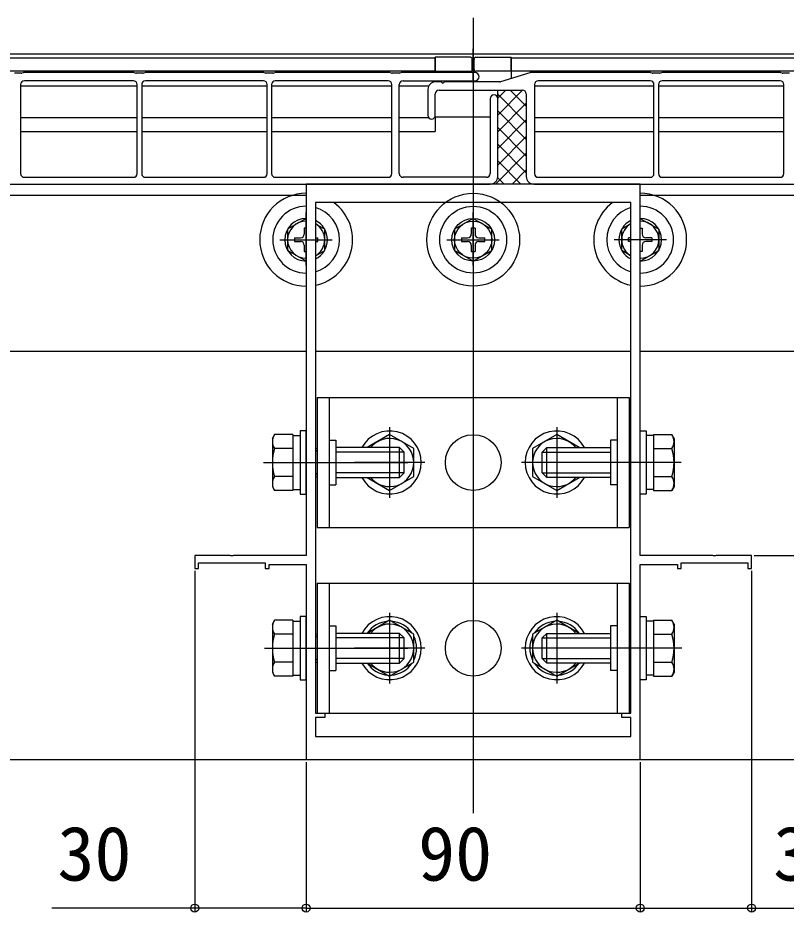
# Model space of a CAD drawing. Units: millimetres, scale not verified. Extents: x -875 to 875, y -1304 to 1298.
# Drawn here: x -123.7 to 83.3, y -927.1 to -686.3 of the extents above; entities that cross this region are included whole.
import ezdxf
from ezdxf.enums import TextEntityAlignment as Align

# ---------------------------------------------------------------- set-up
doc = ezdxf.new("R2010")
doc.units = ezdxf.units.MM
doc.header["$LTSCALE"] = 8
for name, color, linetype in [('0-3_YKK_11', 7, 'Continuous'), ('0-4_YKK_12', 2, 'Continuous'), ('0-5_YKK_13', 4, 'Continuous'), ('0-6_YKK_D', 6, 'Continuous')]:
    doc.layers.add(name, color=color, linetype=linetype)
doc.styles.add('ＭＳ ゴシック', font='')
doc.styles.get('ＭＳ ゴシック').set_extended_font_data('MS Gothic')

msp = doc.modelspace()

# ---------------------------------------------------------------- linework, layer by layer
at = {"layer": '0-3_YKK_11'}
for points in [[(44, -830.992), (44, -730.992), (-46, -730.992), (-46, -830.992), (-65.542, -830.992), (-65.725, -831.112), (-66.275, -831.112), (-66.458, -830.992), (-76, -830.992), (-76, -834.492), (-75, -834.492), (-75, -832.992), (-57, -832.992), (-57, -834.492), (-56, -834.492), (-56, -833.492), (-46, -833.492), (-46, -885.992), (44, -885.992), (44, -833.492), (54, -833.492), (54, -834.492), (55, -834.492), (55, -832.992), (73, -832.992), (73, -834.492), (74, -834.492), (74, -830.992), (64.458, -830.992), (64.275, -831.112), (63.725, -831.112), (63.542, -830.992)], [(41.5, -873.492), (41.5, -735.992), (-43.5, -735.992), (-43.5, -873.492), (-41, -873.492), (-41, -874.692), (-43.5, -874.692), (-43.5, -879.792), (41.5, -879.792), (41.5, -874.692), (39, -874.692), (39, -873.492)]]:
    msp.add_lwpolyline(points, close=True, dxfattribs=at)
at = {"layer": '0-4_YKK_12'}
for p, q in [((-1, -686.253), (-1, -900.381)), ((-1, -702.936), (-1, -694.548)), ((-273.25, -696.992), (-11.25, -696.992)), ((-11.25, -696.992), (-11.25, -700.992)), ((9.25, -696.992), (263.75, -696.992)), ((9.25, -696.992), (9.25, -702.57)), ((-273.25, -700.492), (-11.25, -700.492)), ((9.25, -700.492), (263.75, -700.492)), ((-122.9, -704.592), (-91.5, -704.592)), ((-90.3, -704.592), (-56.5, -704.592)), ((-55.3, -704.592), (-22.9, -704.592)), ((-20.9, -704.592), (-12.986, -704.592)), ((-11.25, -703.192), (-11.25, -703.493)), ((15.5, -704.592), (47.7, -704.592)), ((48.9, -704.592), (82.7, -704.592)), ((-11.25, -712.804), (-11.25, -716.863)), ((-122.9, -713.064), (-91.5, -713.064)), ((-90.3, -713.064), (-56.5, -713.064)), ((-55.3, -713.064), (-22.9, -713.064)), ((-20.9, -713.064), (-13.02, -713.064)), ((3.6, -712.992), (-11.334, -712.992)), ((15.5, -713.064), (47.7, -713.064)), ((48.9, -713.064), (82.7, -713.064)), ((-122.9, -716.863), (-91.5, -716.863)), ((-90.3, -716.863), (-56.5, -716.863)), ((-55.3, -716.863), (-22.9, -716.863)), ((-20.9, -716.863), (-11.25, -716.863)), ((-18.4, -716.863), (-11.25, -716.863)), ((15.5, -716.863), (47.7, -716.863)), ((48.9, -716.863), (82.7, -716.863)), ((-501, -733.992), (-46, -733.992)), ((44, -733.992), (511, -733.992)), ((-43.5, -775.992), (41.5, -775.992)), ((44, -775.992), (511, -775.992))]:
    msp.add_line(p, q, dxfattribs=at)
for points in [[(470.718, -695.992), (-577, -695.992), (-577, -696.842)], [(-501, -730.992), (-501, -775.992), (-46, -775.992)], [(-577, -885.992), (509, -885.992), (509, -835.992)]]:
    msp.add_lwpolyline(points, dxfattribs=at)
msp.add_circle((-1, -745.992), 9, dxfattribs=at)
for centre, start, end in [((-46, -745.992), 90, 270), ((-46, -745.992), 286.12762, 73.87238), ((44, -745.992), 106.12762, 253.87238), ((44, -745.992), 270, 90)]:
    msp.add_arc(centre, 9, start, end, dxfattribs=at)
at = {"layer": '0-5_YKK_13'}
for p, q in [((-1.75, -696.842), (-11.25, -696.842)), ((-11.25, -700.642), (-11.25, -696.842)), ((-1.25, -700.142), (-1.25, -697.342)), ((-0.75, -700.142), (-0.75, -697.342)), ((-0.25, -696.842), (9.25, -696.842)), ((9.25, -700.642), (9.25, -696.842)), ((-11.25, -700.642), (-2.25, -700.642)), ((-2.25, -700.642), (-1.75, -700.642)), ((0.25, -700.642), (-0.25, -700.642)), ((9.25, -700.642), (0.25, -700.642)), ((-122.723, -701.142), (-124.577, -701.142)), ((-122.22, -701.013), (-122.58, -701.121)), ((-92.473, -700.992), (-122.077, -700.992)), ((-91.97, -701.121), (-92.33, -701.013)), ((-89.973, -701.142), (-91.827, -701.142)), ((-89.47, -701.013), (-89.83, -701.121)), ((-57.473, -700.992), (-89.327, -700.992)), ((-56.97, -701.121), (-57.33, -701.013)), ((-54.973, -701.142), (-56.827, -701.142)), ((-54.47, -701.013), (-54.83, -701.121)), ((-23.473, -700.992), (-54.327, -700.992)), ((-22.97, -701.121), (-23.33, -701.013)), ((-20.973, -701.142), (-22.827, -701.142)), ((-20.47, -701.013), (-20.83, -701.121)), ((-0.5, -700.992), (-20.327, -700.992)), ((14.227, -701.015), (6.373, -703.469)), ((46.727, -700.992), (14.376, -700.992)), ((47.23, -701.121), (46.87, -701.013)), ((49.227, -701.142), (47.373, -701.142)), ((49.73, -701.013), (49.37, -701.121)), ((81.727, -700.992), (49.873, -700.992)), ((82.23, -701.121), (81.87, -701.013)), ((84.227, -701.142), (82.373, -701.142)), ((-122.9, -704.192), (-122.9, -728.192)), ((-92.5, -703.192), (-121.9, -703.192)), ((-91.5, -728.192), (-91.5, -704.192)), ((-90.3, -704.192), (-90.3, -728.192)), ((-57.5, -703.192), (-89.3, -703.192)), ((-56.5, -728.192), (-56.5, -704.192)), ((-55.3, -704.192), (-55.3, -728.192)), ((-23.9, -703.192), (-54.3, -703.192)), ((-22.9, -728.192), (-22.9, -704.192)), ((-20.9, -728.192), (-20.9, -704.192)), ((-19.9, -703.192), (-0.5, -703.192)), ((-13.2, -705.492), (-13.2, -712.492)), ((-9.72, -703.492), (-11.2, -703.492)), ((6.224, -703.492), (-8.68, -703.492)), ((15.5, -704.192), (15.5, -728.192)), ((46.7, -703.192), (16.5, -703.192)), ((47.7, -728.192), (47.7, -704.192)), ((48.9, -704.192), (48.9, -728.192)), ((81.7, -703.192), (49.9, -703.192)), ((82.7, -728.192), (82.7, -704.192)), ((-11.2, -712.492), (-11.2, -706.692)), ((-10.2, -705.692), (12.3, -705.692)), ((3.6, -707.992), (3.6, -728.192)), ((5.6, -707.992), (5.6, -705.692)), ((5.6, -707.917), (7.825, -705.692)), ((5.6, -712.407), (12.315, -705.692)), ((13.3, -714.51), (5.6, -706.81)), ((5.6, -728.992), (5.6, -707.992)), ((13.3, -710.02), (8.972, -705.692)), ((13.3, -706.692), (13.3, -728.992)), ((5.6, -716.897), (13.3, -709.197)), ((13.3, -719), (5.6, -711.3)), ((5.6, -721.387), (13.3, -713.687)), ((13.3, -723.49), (5.6, -715.79)), ((5.6, -725.877), (13.3, -718.177)), ((13.3, -727.98), (5.6, -720.28)), ((4.975, -730.992), (13.3, -722.667)), ((11.821, -730.992), (5.6, -724.77)), ((9.465, -730.992), (13.3, -727.157)), ((-121.9, -729.192), (-92.5, -729.192)), ((-89.3, -729.192), (-57.5, -729.192)), ((-54.3, -729.192), (-23.9, -729.192)), ((2.6, -729.192), (-19.9, -729.192)), ((7.331, -730.992), (5.584, -729.245)), ((16.5, -729.192), (46.7, -729.192)), ((49.9, -729.192), (81.7, -729.192)), ((-250.35, -730.992), (3.6, -730.992)), ((13.956, -730.992), (14.252, -730.695)), ((15.3, -730.992), (293.8, -730.992)), ((-46, -752.945), (-46, -738.66)), ((-1, -752.945), (-1, -738.66)), ((44, -752.945), (44, -738.66)), ((-46, -740.242), (-51, -743.129)), ((-43.5, -741.685), (-41, -743.129)), ((-1, -740.242), (-6, -743.129)), ((-1, -740.242), (4, -743.129)), ((41.5, -741.685), (39, -743.129)), ((44, -740.242), (49, -743.129)), ((-51, -743.129), (-51, -748.855)), ((-46.5, -742.842), (-46.5, -744.492)), ((-46, -742.842), (-46.5, -742.842)), ((-41, -748.855), (-41, -743.129)), ((-6, -743.129), (-6, -748.855)), ((-1.5, -742.842), (-1.5, -744.492)), ((-0.5, -742.842), (-1.5, -742.842)), ((-0.5, -742.842), (-0.5, -744.492)), ((4, -748.855), (4, -743.129)), ((39, -748.855), (39, -743.129)), ((44, -742.842), (44.5, -742.842)), ((44.5, -742.842), (44.5, -744.492)), ((49, -743.129), (49, -748.855)), ((-53.067, -745.992), (-39.006, -745.992)), ((-49.15, -745.492), (-47.5, -745.492)), ((-49.15, -745.492), (-49.15, -746.492)), ((-49.15, -746.492), (-47.5, -746.492)), ((-43.5, -745.492), (-42.85, -745.492)), ((-43.5, -746.492), (-42.85, -746.492)), ((-42.85, -746.492), (-42.85, -745.492)), ((-8.067, -745.992), (5.994, -745.992)), ((-4.15, -745.492), (-2.5, -745.492)), ((-4.15, -745.492), (-4.15, -746.492)), ((-4.15, -746.492), (-2.5, -746.492)), ((0.5, -745.492), (2.15, -745.492)), ((0.5, -746.492), (2.15, -746.492)), ((2.15, -746.492), (2.15, -745.492)), ((51.067, -745.992), (37.006, -745.992)), ((41.5, -745.492), (40.85, -745.492)), ((40.85, -746.492), (40.85, -745.492)), ((41.5, -746.492), (40.85, -746.492)), ((47.15, -745.492), (45.5, -745.492)), ((47.15, -746.492), (45.5, -746.492)), ((47.15, -745.492), (47.15, -746.492)), ((-46, -751.742), (-51, -748.855)), ((-46.5, -747.492), (-46.5, -749.142)), ((-43.5, -750.299), (-41, -748.855)), ((-1, -751.742), (-6, -748.855)), ((-1.5, -747.492), (-1.5, -749.142)), ((-1, -751.742), (4, -748.855)), ((-0.5, -747.492), (-0.5, -749.142)), ((41.5, -750.299), (39, -748.855)), ((44, -751.742), (49, -748.855)), ((44.5, -747.492), (44.5, -749.142)), ((-46.5, -749.142), (-46, -749.142)), ((-1.5, -749.142), (-0.5, -749.142)), ((44.5, -749.142), (44, -749.142)), ((-43, -788.492), (-43, -823.492)), ((-43, -788.492), (41, -788.492)), ((-39.8, -788.492), (-39.8, -823.492)), ((37.8, -788.492), (37.8, -823.492)), ((41, -788.492), (41, -823.492)), ((-23.5, -796.492), (-23.5, -815.492)), ((21.5, -796.492), (21.5, -815.492)), ((-55.1, -799.492), (-54.519, -798.486)), ((-55.1, -799.492), (-55.1, -812.492)), ((-49.6, -798.486), (-54.519, -798.486)), ((-49.6, -798.486), (-49.6, -813.497)), ((-49.6, -798.486), (-49.6, -813.497)), ((-49.6, -798.742), (-47.6, -798.742)), ((-49.6, -798.742), (-49.6, -813.242)), ((-47.6, -798.742), (-47.6, -813.242)), ((47.6, -798.742), (45.6, -798.742)), ((45.6, -798.742), (45.6, -813.242)), ((47.6, -798.486), (52.519, -798.486)), ((47.6, -798.486), (47.6, -813.497)), ((47.6, -798.486), (47.6, -813.497)), ((47.6, -798.742), (47.6, -813.242)), ((53.1, -799.492), (52.519, -798.486)), ((53.1, -799.492), (53.1, -812.492)), ((-39.8, -799.992), (-38, -799.992)), ((-38, -799.992), (-38, -811.992)), ((37.8, -799.992), (36, -799.992)), ((36, -799.992), (36, -811.992)), ((-49.6, -802.239), (-54.519, -802.239)), ((-49.6, -801.992), (-49.6, -809.992)), ((-43.5, -802.267), (-43, -802.094)), ((-43, -803.022), (-43.5, -802.733)), ((-20.805, -801.992), (-38, -801.992)), ((-19.605, -803.192), (-38, -803.192)), ((-19.605, -803.192), (-20.805, -801.992)), ((-20.805, -809.992), (-20.805, -801.992)), ((-19.605, -808.792), (-19.605, -803.192)), ((17.605, -803.192), (18.805, -801.992)), ((17.605, -808.792), (17.605, -803.192)), ((17.605, -803.192), (36, -803.192)), ((18.805, -801.992), (36, -801.992)), ((18.805, -809.992), (18.805, -801.992)), ((41.5, -802.267), (41, -802.094)), ((41, -803.022), (41.5, -802.733)), ((47.6, -801.992), (47.6, -809.992)), ((47.6, -802.239), (52.519, -802.239)), ((-57.493, -805.992), (-18.583, -805.992)), ((-14, -805.992), (-33, -805.992)), ((31, -805.992), (12, -805.992)), ((55.023, -805.992), (16.583, -805.992)), ((-43, -808.962), (-43.5, -809.251)), ((-19.605, -808.792), (-38, -808.792)), ((-19.605, -808.792), (-20.805, -809.992)), ((17.605, -808.792), (18.805, -809.992)), ((17.605, -808.792), (36, -808.792)), ((41, -808.962), (41.5, -809.251)), ((-49.6, -809.745), (-54.519, -809.745)), ((-43.5, -809.716), (-43, -809.89)), ((-38, -809.992), (-20.805, -809.992)), ((-29.572, -809.992), (-23.5, -813.497)), ((36, -809.992), (18.805, -809.992)), ((21.5, -813.497), (27.572, -809.992)), ((41.5, -809.716), (41, -809.89)), ((47.6, -809.745), (52.519, -809.745)), ((-55.1, -812.492), (-54.519, -813.497)), ((-49.6, -813.497), (-54.519, -813.497)), ((-49.6, -813.242), (-47.6, -813.242)), ((-39.8, -811.992), (-38, -811.992)), ((37.8, -811.992), (36, -811.992)), ((47.6, -813.242), (45.6, -813.242)), ((47.6, -813.497), (52.519, -813.497)), ((53.1, -812.492), (52.519, -813.497)), ((-43, -823.492), (41, -823.492)), ((-43, -838.492), (-43, -873.492)), ((-43, -838.492), (41, -838.492)), ((-39.8, -838.492), (-39.8, -873.492)), ((37.8, -838.492), (37.8, -873.492)), ((41, -838.492), (41, -873.492)), ((-23.5, -846.492), (-23.5, -865.492)), ((21.5, -846.492), (21.5, -865.492)), ((-55.1, -849.492), (-54.519, -848.486)), ((-55.1, -849.492), (-55.1, -862.492)), ((-49.6, -848.486), (-54.519, -848.486)), ((-49.6, -848.486), (-49.6, -863.497)), ((-49.6, -848.486), (-49.6, -863.497)), ((-49.6, -848.742), (-47.6, -848.742)), ((-49.6, -848.742), (-49.6, -863.242)), ((-47.6, -848.742), (-47.6, -863.242)), ((-39.8, -849.992), (-38, -849.992)), ((-38, -849.992), (-38, -861.992)), ((37.8, -849.992), (36, -849.992)), ((36, -849.992), (36, -861.992)), ((47.6, -848.742), (45.6, -848.742)), ((45.6, -848.742), (45.6, -863.242)), ((47.6, -848.486), (52.519, -848.486)), ((47.6, -848.486), (47.6, -863.497)), ((47.6, -848.486), (47.6, -863.497)), ((47.6, -848.742), (47.6, -863.242)), ((53.1, -849.492), (52.519, -848.486)), ((53.1, -849.492), (53.1, -862.492)), ((-49.6, -852.239), (-54.519, -852.239)), ((-49.6, -851.992), (-49.6, -859.992)), ((-43.5, -852.267), (-43, -852.094)), ((-20.805, -851.992), (-38, -851.992)), ((-19.605, -853.192), (-20.805, -851.992)), ((-20.805, -859.992), (-20.805, -851.992)), ((17.605, -853.192), (18.805, -851.992)), ((18.805, -851.992), (36, -851.992)), ((18.805, -859.992), (18.805, -851.992)), ((41.5, -852.267), (41, -852.094)), ((47.6, -851.992), (47.6, -859.992)), ((47.6, -852.239), (52.519, -852.239)), ((-43, -853.022), (-43.5, -852.733)), ((-19.605, -853.192), (-38, -853.192)), ((-19.605, -858.792), (-19.605, -853.192)), ((17.605, -858.792), (17.605, -853.192)), ((17.605, -853.192), (36, -853.192)), ((41, -853.022), (41.5, -852.733)), ((-57.226, -855.992), (-18.583, -855.992)), ((-14, -855.992), (-33, -855.992)), ((31, -855.992), (12, -855.992)), ((55.226, -855.992), (16.583, -855.992)), ((-43, -858.962), (-43.5, -859.251)), ((-19.605, -858.792), (-38, -858.792)), ((-19.605, -858.792), (-20.805, -859.992)), ((17.605, -858.792), (18.805, -859.992)), ((17.605, -858.792), (36, -858.792)), ((41, -858.962), (41.5, -859.251)), ((-49.6, -859.745), (-54.519, -859.745)), ((-43.5, -859.716), (-43, -859.89)), ((-39.8, -861.992), (-38, -861.992)), ((-38, -859.992), (-20.805, -859.992)), ((-29.572, -859.992), (-23.5, -863.497)), ((36, -859.992), (18.805, -859.992)), ((21.5, -863.497), (27.572, -859.992)), ((37.8, -861.992), (36, -861.992)), ((41.5, -859.716), (41, -859.89)), ((47.6, -859.745), (52.519, -859.745)), ((-55.1, -862.492), (-54.519, -863.497)), ((-49.6, -863.497), (-54.519, -863.497)), ((-49.6, -863.242), (-47.6, -863.242)), ((47.6, -863.242), (45.6, -863.242)), ((47.6, -863.497), (52.519, -863.497)), ((53.1, -862.492), (52.519, -863.497)), ((-43, -873.492), (41, -873.492))]:
    msp.add_line(p, q, dxfattribs=at)
for points in [[(-46, -814.492), (-46, -797.492), (-47.6, -797.492), (-47.6, -814.492)], [(44, -814.492), (44, -797.492), (45.6, -797.492), (45.6, -814.492)], [(-46, -864.492), (-46, -847.492), (-47.6, -847.492), (-47.6, -864.492)], [(44, -864.492), (44, -847.492), (45.6, -847.492), (45.6, -864.492)]]:
    msp.add_lwpolyline(points, close=True, dxfattribs=at)
for points in [[(-23.5, -813.497), (-17, -809.745), (-17, -802.239), (-23.5, -798.486), (-29.572, -801.992)], [(27.572, -801.992), (21.5, -798.486), (15, -802.239), (15, -809.745), (21.5, -813.497)], [(-23.5, -863.497), (-17, -859.745), (-17, -852.239), (-23.5, -848.486), (-29.572, -851.992)], [(27.572, -851.992), (21.5, -848.486), (15, -852.239), (15, -859.745), (21.5, -863.497)]]:
    msp.add_lwpolyline(points, dxfattribs=at)
for centre, radius in [((-1, -745.992), 12.5), ((-1, -745.992), 5.75), ((-1, -745.992), 5), ((-1, -805.992), 7.5), ((-1, -855.992), 7.5)]:
    msp.add_circle(centre, radius, dxfattribs=at)
for centre, radius, start, end in [((-1.75, -697.342), 0.5, 0, 90), ((-0.25, -697.342), 0.5, 90, 180), ((-1.75, -700.142), 0.5, 270, 0), ((-0.25, -700.142), 0.5, 180, 270), ((-122.723, -700.642), 0.5, 270, 286.69924), ((-122.077, -701.492), 0.5, 90, 106.69924), ((-92.473, -701.492), 0.5, 73.30076, 90), ((-91.827, -700.642), 0.5, 253.30076, 270), ((-89.973, -700.642), 0.5, 270, 286.69924), ((-89.327, -701.492), 0.5, 90, 106.69924), ((-57.473, -701.492), 0.5, 73.30076, 90), ((-56.827, -700.642), 0.5, 253.30076, 270), ((-54.973, -700.642), 0.5, 270, 286.69924), ((-54.327, -701.492), 0.5, 90, 106.69924), ((-23.473, -701.492), 0.5, 73.30076, 90), ((-22.827, -700.642), 0.5, 253.30076, 270), ((-20.973, -700.642), 0.5, 270, 286.69924), ((-20.327, -701.492), 0.5, 90, 106.69924), ((-0.5, -702.092), 1.1, 270, 90), ((14.376, -701.492), 0.5, 90, 107.35402), ((46.727, -701.492), 0.5, 73.30076, 90), ((47.373, -700.642), 0.5, 253.30076, 270), ((49.227, -700.642), 0.5, 270, 286.69924), ((49.873, -701.492), 0.5, 90, 106.69924), ((81.727, -701.492), 0.5, 73.30076, 90), ((82.373, -700.642), 0.5, 253.30076, 270), ((-121.9, -704.192), 1, 90, 180), ((-92.5, -704.192), 1, 0, 90), ((-89.3, -704.192), 1, 90, 180), ((-57.5, -704.192), 1, 0, 90), ((-54.3, -704.192), 1, 90, 180), ((-23.9, -704.192), 1, 0, 90), ((-19.9, -704.192), 1, 90, 180), ((-11.2, -705.492), 2, 90, 180), ((-9.72, -703.792), 0.3, 30, 90), ((-9.2, -703.492), 0.3, 210, 330), ((-8.68, -703.792), 0.3, 90, 150), ((6.224, -702.992), 0.5, 270, 287.35402), ((16.5, -704.192), 1, 90, 180), ((46.7, -704.192), 1, 0, 90), ((49.9, -704.192), 1, 90, 180), ((81.7, -704.192), 1, 0, 90), ((-10.2, -706.692), 1, 90, 180), ((4.6, -707.992), 1, 0, 180), ((12.3, -706.692), 1, 0, 90), ((-12.2, -712.492), 1, 180, 0), ((-121.9, -728.192), 1, 180, 270), ((-92.5, -728.192), 1, 270, 0), ((-89.3, -728.192), 1, 180, 270), ((-57.5, -728.192), 1, 270, 0), ((-54.3, -728.192), 1, 180, 270), ((-23.9, -728.192), 1, 270, 0), ((-19.9, -728.192), 1, 180, 270), ((2.6, -728.192), 1, 270, 0), ((3.6, -728.992), 2, 270, 0), ((15.3, -728.992), 2, 180, 270), ((16.5, -728.192), 1, 180, 270), ((46.7, -728.192), 1, 270, 0), ((49.9, -728.192), 1, 180, 270), ((81.7, -728.192), 1, 270, 0), ((-46, -745.992), 12.5, 90, 270), ((44, -745.992), 12.5, 270, 90), ((-46, -745.992), 12.5, 281.53696, 53.1301), ((44, -745.992), 12.5, 126.8699, 258.46304), ((-46, -745.992), 5.75, 90, 270), ((-46, -745.992), 5, 90, 270), ((-46, -745.992), 5.75, 295.77146, 64.22854), ((-46, -745.992), 5, 300, 60), ((44, -745.992), 5.75, 115.77146, 244.22854), ((44, -745.992), 5, 120, 240), ((44, -745.992), 5.75, 270, 90), ((44, -745.992), 5, 270, 90), ((-47.5, -744.492), 1, 270, 0), ((-47.5, -747.492), 1, 0, 90), ((-2.5, -744.492), 1, 270, 0), ((-2.5, -747.492), 1, 0, 90), ((0.5, -744.492), 1, 180, 270), ((0.5, -747.492), 1, 90, 180), ((45.5, -744.492), 1, 180, 270), ((45.5, -747.492), 1, 90, 180), ((-51.777, -800.363), 3.323, 145.61575, 214.38425), ((-23.5, -805.992), 8.5, 208.07249, 151.92751), ((-23.5, -805.992), 6.5, 217.97987, 142.02013), ((21.5, -805.992), 8.5, 28.07249, 331.92751), ((21.5, -805.992), 6.5, 37.97987, 322.02013), ((49.777, -800.363), 3.323, 325.61575, 34.38425), ((-42.681, -805.992), 12.419, 162.41205, 197.58795), ((40.681, -805.992), 12.419, 342.41205, 17.58795), ((-51.777, -811.621), 3.323, 145.61575, 214.38425), ((49.777, -811.621), 3.323, 325.61575, 34.38425), ((-23.5, -855.992), 8.5, 208.07249, 151.92751), ((21.5, -855.992), 8.5, 28.07249, 331.92751), ((-51.777, -850.363), 3.323, 145.61575, 214.38425), ((-23.5, -855.992), 7.25, 93.70844, 146.29156), ((-23.5, -855.992), 6.5, 217.97987, 142.02013), ((-23.5, -855.992), 7.25, 33.70844, 86.29156), ((21.5, -855.992), 6.5, 37.97987, 322.02013), ((21.5, -855.992), 7.25, 93.70844, 146.29156), ((21.5, -855.992), 7.25, 33.70844, 86.29156), ((49.777, -850.363), 3.323, 325.61575, 34.38425), ((-42.681, -855.992), 12.419, 162.41205, 197.58795), ((40.681, -855.992), 12.419, 342.41205, 17.58795), ((-23.5, -855.992), 7.25, 333.70844, 26.29156), ((21.5, -855.992), 7.25, 153.70844, 206.29156), ((-51.777, -861.621), 3.323, 145.61575, 214.38425), ((-23.5, -855.992), 7.25, 213.70844, 266.29156), ((-23.5, -855.992), 7.25, 273.70844, 326.29156), ((21.5, -855.992), 7.25, 213.70844, 266.29156), ((21.5, -855.992), 7.25, 273.70844, 326.29156), ((49.777, -861.621), 3.323, 325.61575, 34.38425)]:
    msp.add_arc(centre, radius, start, end, dxfattribs=at)
at = {"layer": '0-6_YKK_D'}
for p, q in [((74.7, -830.992), (115, -830.992)), ((-76, -835.192), (-76, -926.992)), ((74, -835.192), (74, -926.992)), ((-46, -886.692), (-46, -926.992)), ((-46, -886.692), (-46, -926.992)), ((44, -886.692), (44, -926.992)), ((44, -886.692), (44, -926.992)), ((-46, -925.992), (44, -925.992))]:
    msp.add_line(p, q, dxfattribs=at)
for points in [[(-46, -925.992), (-76, -925.992), (-114.524, -925.992)], [(44, -925.992), (74, -925.992), (110.891, -925.992)]]:
    msp.add_lwpolyline(points, dxfattribs=at)
for centre in [(-76, -925.992), (-46, -925.992), (-46, -925.992), (44, -925.992), (44, -925.992), (74, -925.992)]:
    msp.add_circle(centre, 1.075, dxfattribs=at)

# ---------------------------------------------------------------- texts
at = {"layer": '0-6_YKK_D', "style": 'ＭＳ ゴシック'}
for s, p in [('30', (-113.002, -922.992)), ('90', (-15.83, -922.992)), ('30', (79.823, -922.992))]:
    msp.add_text(s, height=14.66, dxfattribs=at).set_placement(p, align=Align.BOTTOM_LEFT)

doc.saveas('drawing.dxf')
